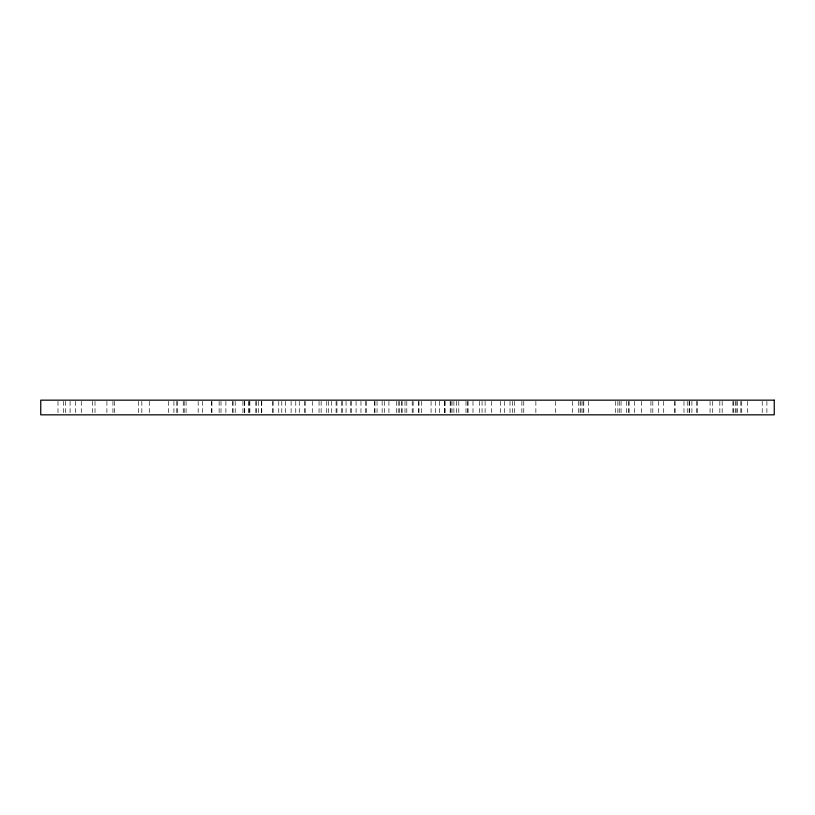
<?xml version="1.0" encoding="UTF-8"?>
<svg xmlns="http://www.w3.org/2000/svg" width="815" height="815" viewBox="0 0 815 815"><rect width="100%" height="100%" fill="white"/><g stroke="black" fill="none" stroke-linecap="round" stroke-linejoin="round"><path stroke-width="0.61" stroke-dasharray="4.08 3.06" d="M766.884 401.388L766.884 414.835M762.229 401.388L762.229 414.835M747.437 401.388L747.437 414.835M741.742 401.388L741.742 414.835M740.815 401.388L740.815 414.835M737.544 401.388L737.544 414.835M736.149 401.388L736.149 414.835M735.222 401.388L735.222 414.835M733.704 401.388L733.704 414.835M732.889 401.388L732.889 414.835M722.172 401.388L722.172 414.835M719.839 401.388L719.839 414.835M712.402 401.388L712.402 414.835M710.069 401.388L710.069 414.835M697.487 401.388L697.487 414.835M696.55 401.388L696.55 414.835M691.894 401.388L691.894 414.835M689.572 401.388L689.572 414.835M689.113 401.388L689.113 414.835M687.239 401.388L687.239 414.835M683.979 401.388L683.979 414.835M675.136 401.388L675.136 414.835M674.647 401.388L674.647 414.835M663.705 401.388L663.705 414.835M658.316 401.388L658.316 414.835M652.815 401.388L652.815 414.835M650.91 401.388L650.91 414.835M641.599 401.388L641.599 414.835M634.61 401.388L634.61 414.835M629.017 401.388L629.017 414.835M628.803 401.388L628.803 414.835M626.684 401.388L626.684 414.835M621.061 401.388L621.061 414.835M619.247 401.388L619.247 414.835M617.862 401.388L617.862 413.613M615.559 401.388L615.559 414.835M588.45 401.388L588.45 414.835M583.795 401.388L583.795 414.835M582.949 401.388L582.949 414.835M581.044 401.388L581.044 414.835M580.107 401.388L580.107 414.835M578.293 401.388L578.293 414.835M572.67 401.388L572.67 414.835M555.433 401.388L555.433 414.835M535.863 401.388L535.863 414.835M523.76 401.388L523.76 414.835M521.885 401.388L521.885 414.835M514.448 401.388L514.448 414.835M512.574 401.388L512.574 414.835M510.017 401.388L510.017 414.835M504.424 401.388L504.424 414.835M500.471 401.388L500.471 414.835M491.384 401.388L491.384 414.835M485.098 401.388L485.098 414.835M482.072 401.388L482.072 414.835M479.505 401.388L479.505 414.835M472.995 401.388L472.995 414.835M468.095 401.388L468.095 414.835M467.403 401.388L467.403 414.835M465.997 401.388L465.997 414.835M458.784 401.388L458.784 414.835M456.451 401.388L456.451 414.835M453.894 401.388L453.894 414.835M452.019 401.388L452.019 414.835M450.858 401.388L450.858 414.835M450.165 401.388L450.165 414.835M445.051 401.388L445.051 414.835M444.807 401.388L444.807 414.835M444.572 401.388L444.582 414.835M439.458 401.388L439.458 414.835M435.495 401.388L435.495 414.835M431.064 401.388L431.064 414.835M421.518 401.388L421.518 414.835M418.961 401.388L418.961 414.835M418.727 401.388L418.727 414.835M413.134 401.388L413.134 414.835M412.207 401.388L412.207 414.835M406.807 401.388L406.807 414.835M404.984 401.388L404.984 414.835M402.141 401.388L402.141 414.835M401.306 401.388L401.306 414.835M399.391 401.388L399.391 414.835M398.229 401.388L398.229 414.835M396.64 401.388L396.64 414.835M388.918 401.388L388.918 414.835M384.486 401.388L384.486 414.835M382.154 401.388L382.154 414.835M377.039 401.388L377.039 414.835M374.941 401.388L374.941 414.835M374.717 401.388L374.717 414.835M366.556 401.388L366.556 414.835M365.629 401.388L365.629 414.835M360.964 401.388L360.964 414.835M356.084 401.388L356.084 414.835M351.652 401.388L351.652 414.835M350.491 401.388L350.491 414.835M346.059 401.388L346.059 414.835M342.341 401.388L342.341 414.835M341.597 401.388L341.597 414.835M336.941 401.388L336.941 414.835M336.096 401.388L336.096 414.835M331.44 401.388L331.44 414.835M328.363 401.388L328.363 414.835M326.734 401.388L326.734 414.835M321.141 401.388L321.141 414.835M319.052 401.388L319.052 414.835M312.288 401.388L312.288 414.835M305.075 401.388L305.075 414.835M304.851 401.388L304.851 414.835M299.258 401.388L299.258 414.835M295.764 401.388L295.764 414.835M291.108 401.388L291.108 414.835M285.505 401.388L285.505 414.835M281.786 401.388L281.786 414.835M278.761 401.388L278.761 414.835M273.168 401.388L273.168 414.835M272.475 401.388L272.475 414.835M261.768 401.388L261.768 414.835M261.523 401.388L261.523 414.835M258.498 401.388L258.498 414.835M256.175 401.388L256.175 414.835M255.93 401.388L255.93 414.835M249.879 401.388L249.879 414.835M249.186 401.388L249.186 414.835M248.443 401.388L248.443 414.835M244.755 401.388L244.755 414.835M244.286 401.388L244.286 414.835M242.941 401.388L242.941 414.835M235.209 401.388L235.209 414.835M233.11 401.388L233.11 414.835M232.652 401.388L232.652 414.835M225.898 401.388L225.898 414.835M221.008 401.388L221.008 414.835M219.133 401.388L219.133 414.835M211.92 401.388L211.92 414.835M211.696 401.388L211.696 414.835M202.609 401.388L202.609 414.835M198.177 401.388L198.177 414.835M186.075 401.388L186.075 414.835M184.2 401.388L184.2 414.835M183.232 401.388L183.232 414.835M177.731 401.388L177.731 414.835M176.763 401.388L176.763 414.835M173.921 401.388L173.921 414.835M168.42 401.388L168.42 414.835M149.267 401.388L149.267 414.835M141.83 401.388L141.83 414.835M138.56 401.388L138.56 414.835M114.334 401.388L114.334 414.835M112.949 401.388L112.949 414.835M106.897 401.388L106.897 414.835M95.009 401.388L95.009 414.835M92.686 401.388L92.686 414.835M81.276 401.388L81.276 414.835M75.683 401.388L75.683 414.835M70.09 401.388L70.09 414.835M65.669 401.388L65.669 414.835M63.346 401.388L63.346 414.835M57.987 401.388L57.987 414.835"/><path stroke-width="1.22" d="M774.25 400.165L40.75 400.165L40.75 414.835L774.25 414.835L774.25 400.165"/></g></svg>
